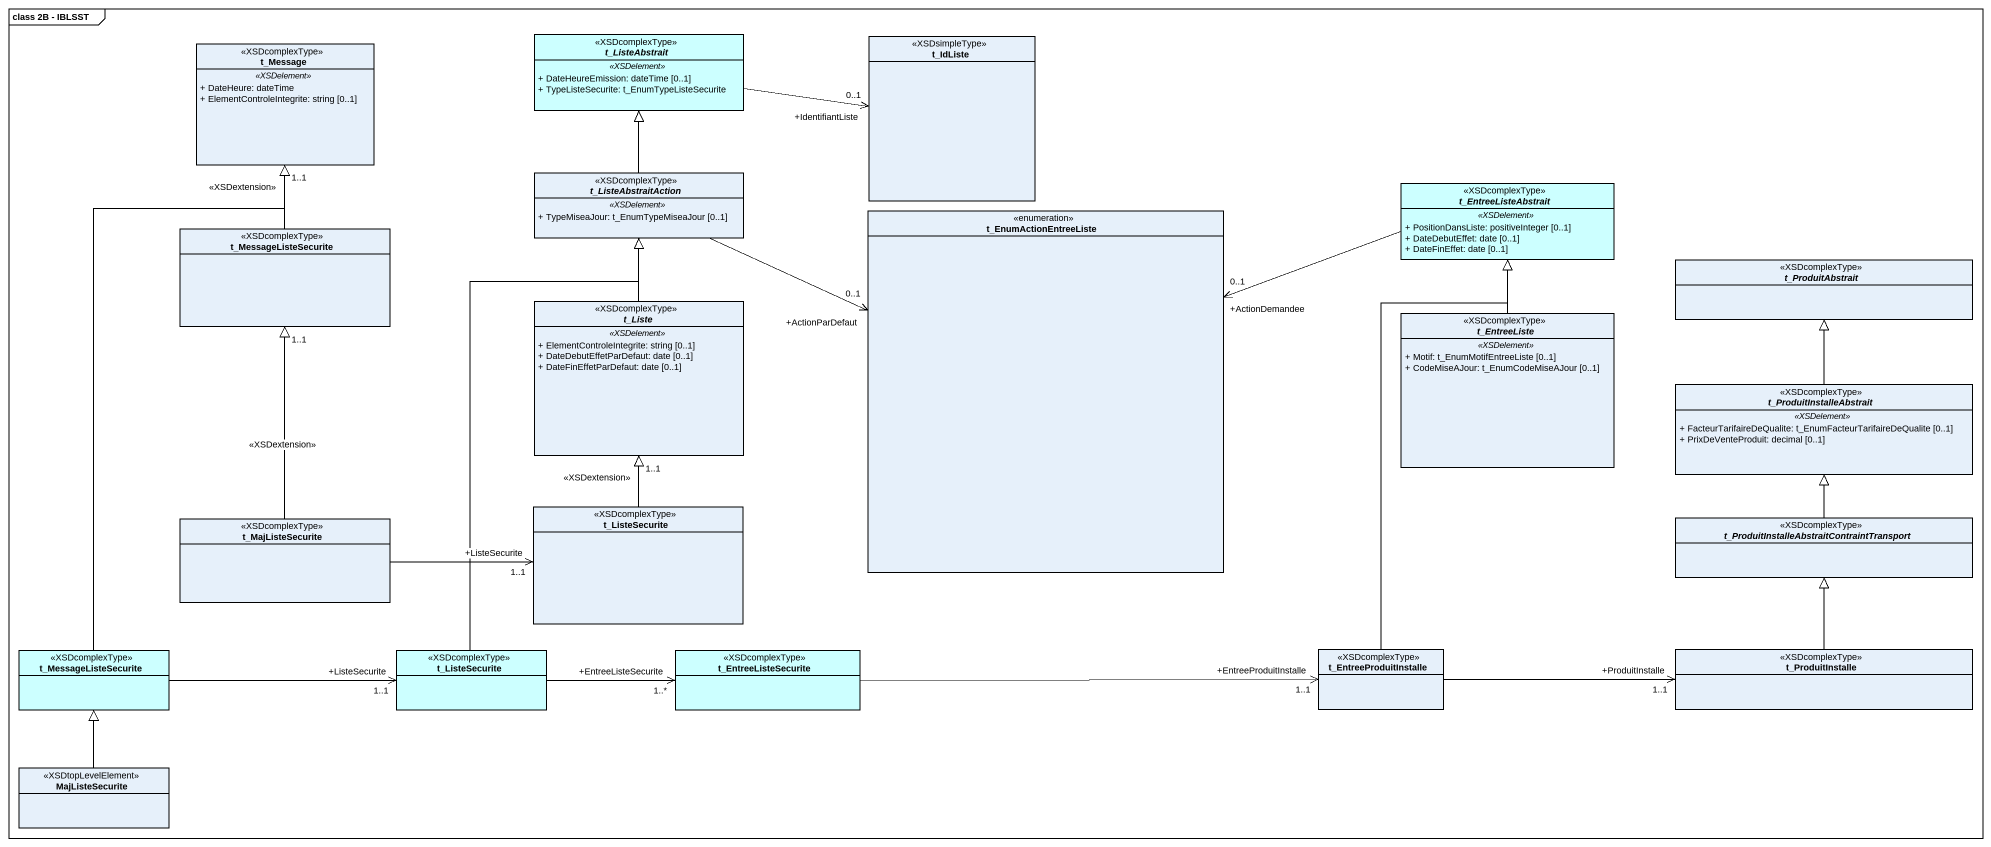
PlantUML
@startuml
mainframe class 2B - IBLSST
hide circle
hide empty members
skinparam classAttributeIconSize 0
class t_Message <<XSDcomplexType>> {
  .. <<XSDelement>> ..
  + DateHeure: dateTime
  + ElementControleIntegrite: string [0..1]
}
abstract class t_ListeAbstrait <<XSDcomplexType>> #CCFFFF {
  .. <<XSDelement>> ..
  + DateHeureEmission: dateTime [0..1]
  + TypeListeSecurite: t_EnumTypeListeSecurite
}
class t_IdListe <<XSDsimpleType>>
abstract class t_ListeAbstraitAction <<XSDcomplexType>> {
  .. <<XSDelement>> ..
  + TypeMiseaJour: t_EnumTypeMiseaJour [0..1]
}
enum t_EnumActionEntreeListe
abstract class t_EntreeListeAbstrait <<XSDcomplexType>> #CCFFFF {
  .. <<XSDelement>> ..
  + PositionDansListe: positiveInteger [0..1]
  + DateDebutEffet: date [0..1]
  + DateFinEffet: date [0..1]
}
class t_MessageListeSecurite <<XSDcomplexType>>
abstract class t_ProduitAbstrait <<XSDcomplexType>>
abstract class t_Liste <<XSDcomplexType>> {
  .. <<XSDelement>> ..
  + ElementControleIntegrite: string [0..1]
  + DateDebutEffetParDefaut: date [0..1]
  + DateFinEffetParDefaut: date [0..1]
}
abstract class t_EntreeListe <<XSDcomplexType>> {
  .. <<XSDelement>> ..
  + Motif: t_EnumMotifEntreeListe [0..1]
  + CodeMiseAJour: t_EnumCodeMiseAJour [0..1]
}
abstract class t_ProduitInstalleAbstrait <<XSDcomplexType>> {
  .. <<XSDelement>> ..
  + FacteurTarifaireDeQualite: t_EnumFacteurTarifaireDeQualite [0..1]
  + PrixDeVenteProduit: decimal [0..1]
}
class t_MajListeSecurite <<XSDcomplexType>>
class t_ListeSecurite <<XSDcomplexType>>
abstract class "t_ProduitInstalleAbstraitContraintTransport" as t_ProduitInstalleAbstraitCon <<XSDcomplexType>>
class "t_MessageListeSecurite" as t_MessageListeSecurite_2 <<XSDcomplexType>> #CCFFFF
class "t_ListeSecurite" as t_ListeSecurite_2 <<XSDcomplexType>> #CCFFFF
class t_EntreeListeSecurite <<XSDcomplexType>> #CCFFFF
class t_EntreeProduitInstalle <<XSDcomplexType>>
class t_ProduitInstalle <<XSDcomplexType>>
class MajListeSecurite <<XSDtopLevelElement>>
t_ListeAbstrait -right-> "+IdentifiantListe\n0..1" t_IdListe
t_ListeAbstraitAction -up-|> t_ListeAbstrait
t_ListeAbstraitAction -right-> "+ActionParDefaut\n0..1" t_EnumActionEntreeListe
t_EntreeListeAbstrait -left-> "+ActionDemandee\n0..1" t_EnumActionEntreeListe
t_MessageListeSecurite -up-|> "1..1" t_Message : <<XSDextension>>
t_Liste -up-|> t_ListeAbstraitAction
t_EntreeListe -up-|> t_EntreeListeAbstrait
t_ProduitInstalleAbstrait -up-|> t_ProduitAbstrait
t_MajListeSecurite -up-|> "1..1" t_MessageListeSecurite : <<XSDextension>>
t_MajListeSecurite -right-> "+ListeSecurite\n1..1" t_ListeSecurite
t_ListeSecurite -up-|> "1..1" t_Liste : <<XSDextension>>
t_ProduitInstalleAbstraitCon -up-|> t_ProduitInstalleAbstrait
t_MessageListeSecurite_2 -up-|> t_Message
t_MessageListeSecurite_2 -right-> "+ListeSecurite\n1..1" t_ListeSecurite_2
t_ListeSecurite_2 -up-|> t_ListeAbstraitAction
t_ListeSecurite_2 -right-> "+EntreeListeSecurite\n1..*" t_EntreeListeSecurite
t_EntreeListeSecurite -right-> "+EntreeProduitInstalle\n1..1" t_EntreeProduitInstalle
t_EntreeProduitInstalle -up-|> t_EntreeListeAbstrait
t_EntreeProduitInstalle -right-> "+ProduitInstalle\n1..1" t_ProduitInstalle
t_ProduitInstalle -up-|> t_ProduitInstalleAbstraitCon
MajListeSecurite -up-|> t_MessageListeSecurite_2
@enduml
